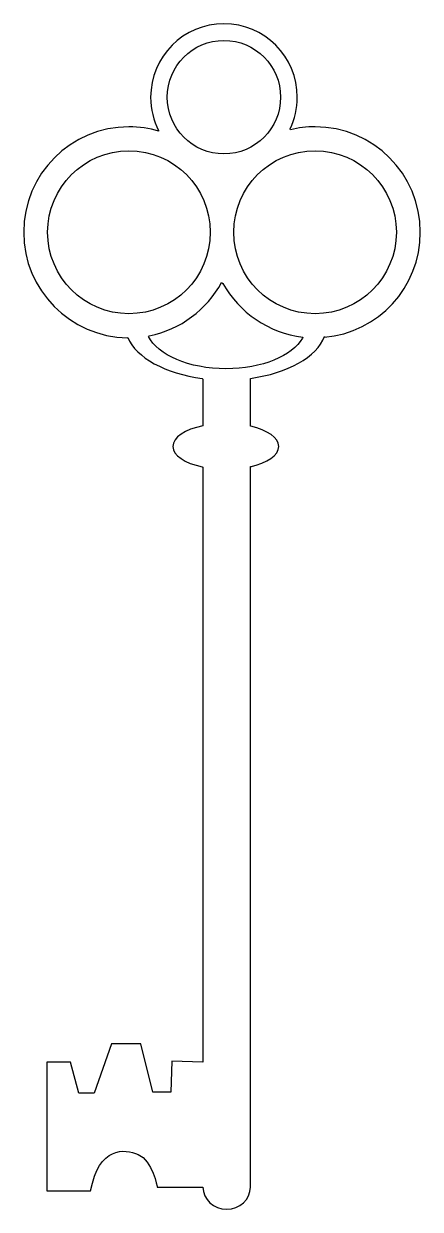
# Model space of a CAD drawing. Header units: centimetres. Extents: x -3.2 to 3.2, y -9.6 to 9.6.
import ezdxf

# ---------------------------------------------------------------- set-up
doc = ezdxf.new("R2010")
doc.units = ezdxf.units.CM
doc.header["$MEASUREMENT"] = 0
doc.layers.add('Camada 1', color=7, linetype='Continuous')

msp = doc.modelspace()

# ---------------------------------------------------------------- linework, layer by layer
at = {"layer": 'Camada 1'}
for points, knots in [([(-1.03137, 7.89619), (-1.115, 8.05925), (-1.16192, 8.24401), (-1.16192, 8.43983), (-1.16192, 8.43983), (-1.16192, 9.09927), (-0.62743, 9.63386), (0.03201, 9.63386), (0.03201, 9.63386), (0.69146, 9.63386), (1.22592, 9.09927), (1.22592, 8.43982), (1.22592, 8.43982), (1.22592, 8.25644), (1.18457, 8.08269), (1.11072, 7.9274), (1.11072, 7.9274), (1.11072, 7.9274), (1.11561, 7.91171), (1.11561, 7.91171), (1.11561, 7.91171), (1.24359, 7.94227), (1.37739, 7.95841), (1.51489, 7.95841), (1.51489, 7.95841), (2.46144, 7.95841), (3.22865, 7.19109), (3.22865, 6.24454), (3.22865, 6.24454), (3.22865, 5.34911), (2.54203, 4.61394), (1.66634, 4.53729), (1.66634, 4.53729), (1.66634, 4.53729), (1.66912, 4.54983), (1.66912, 4.54983), (1.66912, 4.54983), (1.5432, 4.21675), (1.06984, 3.95206), (0.4622, 3.8703), (0.4622, 3.8703), (0.4622, 3.8703), (0.46313, 3.86496), (0.46313, 3.86496), (0.46313, 3.86496), (0.46313, 3.86496), (0.46313, 3.09182), (0.46313, 3.09182), (0.46313, 3.09182), (0.46313, 3.09182), (0.46985, 3.09183), (0.46985, 3.09183), (0.46985, 3.09183), (0.74023, 3.0291), (0.92395, 2.90601), (0.92395, 2.7643), (0.92395, 2.7643), (0.92395, 2.62076), (0.73535, 2.49625), (0.45894, 2.43447), (0.45894, 2.43447), (0.45894, 2.43447), (0.46313, 2.43447), (0.46313, 2.43447), (0.46313, 2.43447), (0.46313, 2.43447), (0.46313, -9.27477), (0.46313, -9.27477), (0.46313, -9.27477), (0.46313, -9.47313), (0.29007, -9.63386), (0.07663, -9.63386), (0.07663, -9.63386), (0.07663, -9.63386), (0.07663, -9.63386), (0.07663, -9.63386), (0.07663, -9.63386), (-0.13684, -9.63386), (-0.3099, -9.47313), (-0.3099, -9.27477), (-0.3099, -9.27477), (-0.3099, -9.27477), (-1.0532, -9.27477), (-1.0532, -9.27477), (-1.0532, -9.27477), (-1.0532, -9.27477), (-1.1317, -8.8439), (-1.36538, -8.7419), (-1.36538, -8.7419), (-1.58371, -8.64646), (-2.00461, -8.6081), (-2.13841, -9.33655), (-2.13841, -9.33655), (-2.13841, -9.33655), (-2.852, -9.33655), (-2.852, -9.33655), (-2.852, -9.33655), (-2.852, -9.33655), (-2.852, -7.24044), (-2.852, -7.24044), (-2.852, -7.24044), (-2.852, -7.24044), (-2.46549, -7.24044), (-2.46549, -7.24044), (-2.46549, -7.24044), (-2.46549, -7.24044), (-2.33169, -7.7459), (-2.33169, -7.7459), (-2.33169, -7.7459), (-2.33169, -7.7459), (-2.07896, -7.7459), (-2.07896, -7.7459), (-2.07896, -7.7459), (-2.07896, -7.7459), (-1.79652, -6.94315), (-1.79652, -6.94315), (-1.79652, -6.94315), (-1.79652, -6.94315), (-1.32083, -6.94316), (-1.32083, -6.94316), (-1.32083, -6.94316), (-1.32083, -6.94316), (-1.12758, -7.73104), (-1.12758, -7.73104), (-1.12758, -7.73104), (-1.12758, -7.73104), (-0.83026, -7.73103), (-0.83026, -7.73103), (-0.83026, -7.73103), (-0.83026, -7.73103), (-0.81539, -7.22557), (-0.81539, -7.22557), (-0.81539, -7.22557), (-0.81539, -7.22557), (-0.30996, -7.24065), (-0.30996, -7.24065), (-0.30996, -7.24065), (-0.30996, -7.24065), (-0.30996, 2.42913), (-0.30996, 2.42913), (-0.30996, 2.42913), (-0.30996, 2.42913), (-0.32089, 2.43122), (-0.32089, 2.43122), (-0.32089, 2.43122), (-0.60497, 2.49184), (-0.80055, 2.6182), (-0.80055, 2.7643), (-0.80055, 2.7643), (-0.80055, 2.91181), (-0.601, 3.03933), (-0.31181, 3.09926), (-0.31181, 3.09926), (-0.31181, 3.09926), (-0.30996, 3.11577), (-0.30996, 3.11577), (-0.30996, 3.11577), (-0.30996, 3.11577), (-0.30996, 3.85975), (-0.30996, 3.85975), (-0.30996, 3.85975), (-0.30996, 3.85975), (-0.32017, 3.86869), (-0.32017, 3.86869), (-0.32017, 3.86869), (-0.92363, 3.94719), (-1.39679, 4.20609), (-1.53289, 4.53372), (-1.53289, 4.53372), (-1.53289, 4.53372), (-1.53731, 4.53081), (-1.53731, 4.53081), (-1.53731, 4.53081), (-2.47338, 4.54299), (-3.22863, 5.30557), (-3.22863, 6.24455), (-3.22863, 6.24455), (-3.22863, 7.1911), (-2.46129, 7.95842), (-1.51476, 7.95842), (-1.51476, 7.95842), (-1.34728, 7.95842), (-1.18562, 7.9345), (-1.03277, 7.88979), (-1.03277, 7.88979), (-1.03277, 7.88979), (-1.03137, 7.89619), (-1.03137, 7.89619)], [0, 0, 0, 0, 0.02083333, 0.02083333, 0.02083333, 0.02083333, 0.04166667, 0.04166667, 0.04166667, 0.04166667, 0.0625, 0.0625, 0.0625, 0.0625, 0.08333333, 0.08333333, 0.08333333, 0.08333333, 0.10416667, 0.10416667, 0.10416667, 0.10416667, 0.125, 0.125, 0.125, 0.125, 0.14583333, 0.14583333, 0.14583333, 0.14583333, 0.16666667, 0.16666667, 0.16666667, 0.16666667, 0.1875, 0.1875, 0.1875, 0.1875, 0.20833333, 0.20833333, 0.20833333, 0.20833333, 0.22916667, 0.22916667, 0.22916667, 0.22916667, 0.25, 0.25, 0.25, 0.25, 0.27083333, 0.27083333, 0.27083333, 0.27083333, 0.29166667, 0.29166667, 0.29166667, 0.29166667, 0.3125, 0.3125, 0.3125, 0.3125, 0.33333333, 0.33333333, 0.33333333, 0.33333333, 0.35416667, 0.35416667, 0.35416667, 0.35416667, 0.375, 0.375, 0.375, 0.375, 0.39583333, 0.39583333, 0.39583333, 0.39583333, 0.41666667, 0.41666667, 0.41666667, 0.41666667, 0.4375, 0.4375, 0.4375, 0.4375, 0.45833333, 0.45833333, 0.45833333, 0.45833333, 0.47916667, 0.47916667, 0.47916667, 0.47916667, 0.5, 0.5, 0.5, 0.5, 0.52083333, 0.52083333, 0.52083333, 0.52083333, 0.54166667, 0.54166667, 0.54166667, 0.54166667, 0.5625, 0.5625, 0.5625, 0.5625, 0.58333333, 0.58333333, 0.58333333, 0.58333333, 0.60416667, 0.60416667, 0.60416667, 0.60416667, 0.625, 0.625, 0.625, 0.625, 0.64583333, 0.64583333, 0.64583333, 0.64583333, 0.66666667, 0.66666667, 0.66666667, 0.66666667, 0.6875, 0.6875, 0.6875, 0.6875, 0.70833333, 0.70833333, 0.70833333, 0.70833333, 0.72916667, 0.72916667, 0.72916667, 0.72916667, 0.75, 0.75, 0.75, 0.75, 0.77083333, 0.77083333, 0.77083333, 0.77083333, 0.79166667, 0.79166667, 0.79166667, 0.79166667, 0.8125, 0.8125, 0.8125, 0.8125, 0.83333333, 0.83333333, 0.83333333, 0.83333333, 0.85416667, 0.85416667, 0.85416667, 0.85416667, 0.875, 0.875, 0.875, 0.875, 0.89583333, 0.89583333, 0.89583333, 0.89583333, 0.91666667, 0.91666667, 0.91666667, 0.91666667, 0.9375, 0.9375, 0.9375, 0.9375, 0.95833333, 0.95833333, 0.95833333, 0.95833333, 1, 1, 1, 1]), ([(0.03201, 7.51743), (0.54139, 7.51743), (0.95437, 7.93042), (0.95437, 8.43982), (0.95437, 8.43982), (0.95437, 8.94922), (0.54138, 9.36221), (0.03201, 9.36221), (0.03201, 9.36221), (-0.47739, 9.36221), (-0.89038, 8.94922), (-0.89038, 8.43982), (-0.89038, 8.43982), (-0.89038, 7.93042), (-0.47739, 7.51743), (0.03201, 7.51743)], [0, 0, 0, 0, 0.2, 0.2, 0.2, 0.2, 0.4, 0.4, 0.4, 0.4, 0.6, 0.6, 0.6, 0.6, 1, 1, 1, 1]), ([(-1.51477, 4.92055), (-0.78354, 4.92055), (-0.19077, 5.51332), (-0.19077, 6.24455), (-0.19077, 6.24455), (-0.19077, 6.97578), (-0.78354, 7.56855), (-1.51477, 7.56855), (-1.51477, 7.56855), (-2.24597, 7.56855), (-2.83877, 6.97578), (-2.83877, 6.24455), (-2.83877, 6.24455), (-2.83877, 5.51332), (-2.24597, 4.92055), (-1.51477, 4.92055)], [0, 0, 0, 0, 0.2, 0.2, 0.2, 0.2, 0.4, 0.4, 0.4, 0.4, 0.6, 0.6, 0.6, 0.6, 1, 1, 1, 1]), ([(2.83887, 6.24455), (2.83887, 6.97578), (2.2461, 7.56855), (1.51487, 7.56855), (1.51487, 7.56855), (0.78367, 7.56855), (0.19089, 6.97578), (0.19089, 6.24455), (0.19089, 6.24455), (0.19089, 5.51332), (0.78366, 4.92055), (1.51487, 4.92055), (1.51487, 4.92055), (2.24607, 4.92055), (2.83887, 5.51332), (2.83887, 6.24455)], [0, 0, 0, 0, 0.2, 0.2, 0.2, 0.2, 0.4, 0.4, 0.4, 0.4, 0.6, 0.6, 0.6, 0.6, 1, 1, 1, 1]), ([(1.31696, 4.54193), (0.7567, 4.60638), (0.27844, 4.94111), (0.01619, 5.41252), (0.01619, 5.41252), (0.01619, 5.41252), (-0.00656, 5.42996), (-0.00656, 5.42996), (-0.00656, 5.42996), (-0.2458, 4.98758), (-0.67461, 4.66227), (-1.18374, 4.56263), (-1.18374, 4.56263), (-1.18374, 4.56263), (-1.19443, 4.55252), (-1.19443, 4.55252), (-1.19443, 4.55252), (-1.04997, 4.24976), (-0.54078, 4.02616), (0.06499, 4.02616), (0.06499, 4.02616), (0.65102, 4.02616), (1.1465, 4.23534), (1.30909, 4.52289), (1.30909, 4.52289), (1.30909, 4.52289), (1.31696, 4.54193), (1.31696, 4.54193)], [0, 0, 0, 0, 0.125, 0.125, 0.125, 0.125, 0.25, 0.25, 0.25, 0.25, 0.375, 0.375, 0.375, 0.375, 0.5, 0.5, 0.5, 0.5, 0.625, 0.625, 0.625, 0.625, 0.75, 0.75, 0.75, 0.75, 1, 1, 1, 1])]:
    msp.add_open_spline(points, degree=3, knots=knots, dxfattribs=at)

doc.saveas('drawing.dxf')
